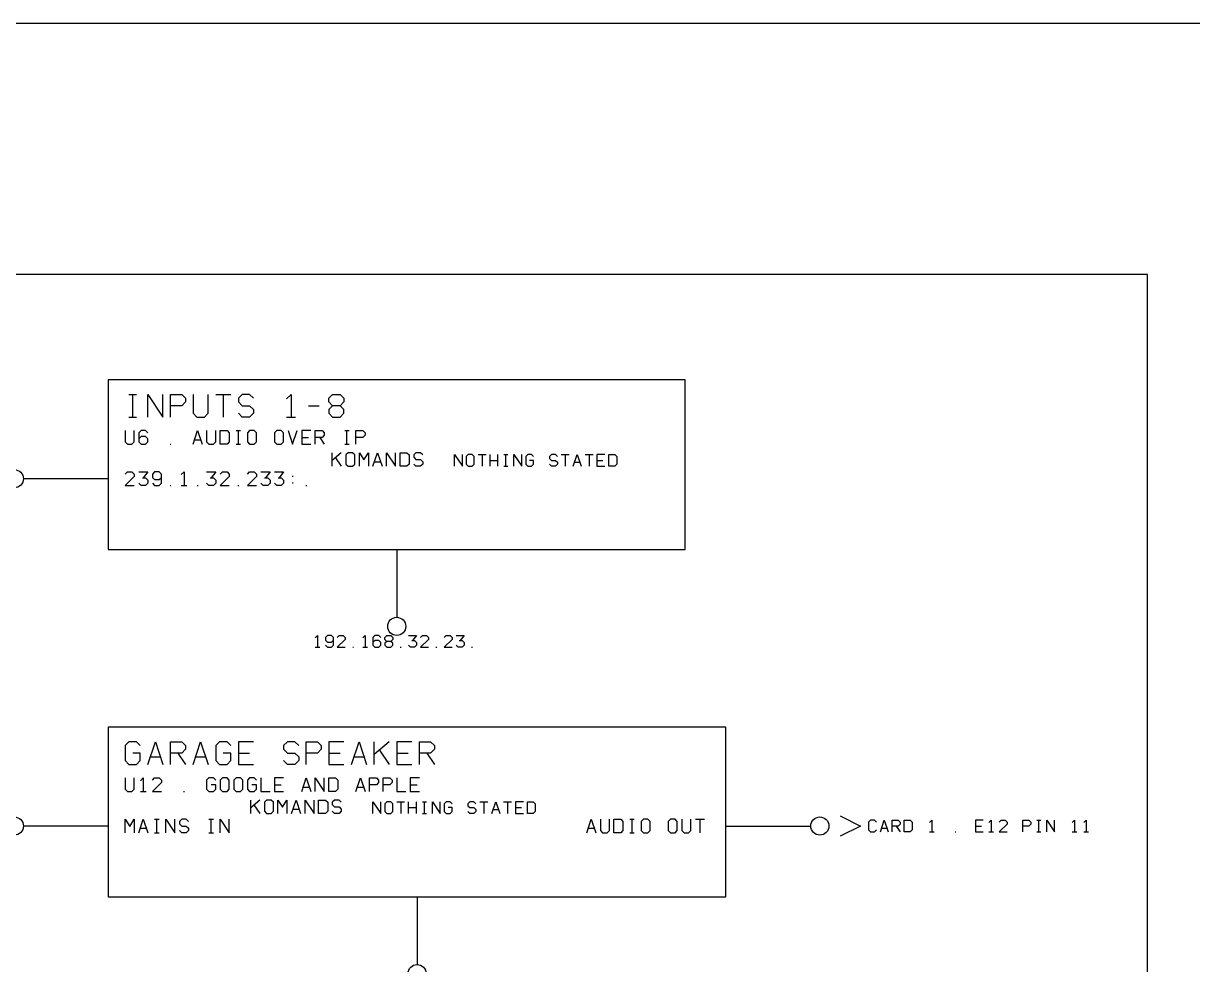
# Model space of a CAD drawing. Header units: millimetres. Extents: x 10 to 2534, y 10 to 1372.
# Drawn here: x 1337.2 to 1543.9, y 1205.2 to 1371.6 of the extents above; entities that cross this region are included whole.
import ezdxf

# ---------------------------------------------------------------- set-up
doc = ezdxf.new("R2010")
doc.units = ezdxf.units.MM
for name, color, linetype, lineweight in [('DEVICE', 7, 'CONTINUOUS', 25), ('GROUP', 6, 'CONTINUOUS', 25), ('LABEL', 8, 'CONTINUOUS', 25), ('PANE', 250, 'CONTINUOUS', 25), ('POINT', 4, 'CONTINUOUS', 25), ('PORT_BUS', 5, 'CONTINUOUS', 25), ('PORT_IN', 3, 'CONTINUOUS', 25), ('PORT_OUT', 30, 'CONTINUOUS', 25), ('PORTAL', 2, 'CONTINUOUS', 25), ('SHEET', 7, 'CONTINUOUS', 25)]:
    doc.layers.add(name, color=color, linetype=linetype, lineweight=lineweight)

msp = doc.modelspace()

# ---------------------------------------------------------------- linework, layer by layer
at = {"layer": 'DEVICE'}
for points in [[(1352.2, 1278.6), (1454.2, 1278.6), (1454.2, 1308.6), (1352.2, 1308.6)], [(1352.2, 1217.2), (1461.4, 1217.2), (1461.4, 1247.2), (1352.2, 1247.2)]]:
    msp.add_lwpolyline(points, close=True, dxfattribs=at)
at = {"layer": 'GROUP'}
msp.add_lwpolyline([(24, 223.4), (1535.9, 223.4), (1535.9, 1327.2), (24, 1327.2)], close=True, dxfattribs=at)
at = {"layer": 'LABEL'}
for points in [[(1355.866667, 1306), (1357.2, 1306)], [(1356.533333, 1302), (1356.533333, 1306)], [(1359.2, 1302), (1359.2, 1306), (1361.866667, 1302), (1361.866667, 1306)], [(1363.2, 1302), (1363.2, 1306), (1365.2, 1306), (1365.866667, 1305.333333), (1365.866667, 1304.666667), (1365.2, 1304), (1363.2, 1304)], [(1367.2, 1306), (1367.2, 1302.666667), (1367.866667, 1302), (1369.2, 1302), (1369.866667, 1302.666667), (1369.866667, 1306)], [(1371.2, 1306), (1373.866667, 1306)], [(1372.533333, 1306), (1372.533333, 1302)], [(1377.866667, 1305.333333), (1377.2, 1306), (1375.866667, 1306), (1375.2, 1305.333333), (1375.2, 1304.666667), (1375.866667, 1304), (1377.2, 1304), (1377.866667, 1303.333333), (1377.866667, 1302.666667), (1377.2, 1302), (1375.866667, 1302), (1375.2, 1302.666667)], [(1383.733333, 1305.2), (1384.533333, 1306), (1384.533333, 1302)], [(1391.866667, 1304), (1391.2, 1304.666667), (1391.2, 1305.333333), (1391.866667, 1306), (1393.2, 1306), (1393.866667, 1305.333333), (1393.866667, 1304.666667), (1393.2, 1304), (1391.866667, 1304), (1391.2, 1303.333333), (1391.2, 1302.666667), (1391.866667, 1302), (1393.2, 1302), (1393.866667, 1302.666667), (1393.866667, 1303.333333), (1393.2, 1304)], [(1387.6, 1304), (1389.466667, 1304)], [(1355.866667, 1302), (1357.2, 1302)], [(1383.733333, 1302), (1385.333333, 1302)], [(1355.2, 1299.6), (1355.2, 1297.6), (1355.6, 1297.2), (1356.4, 1297.2), (1356.8, 1297.6), (1356.8, 1299.6)], [(1359.2, 1299.2), (1358.8, 1299.6), (1358, 1299.6), (1357.6, 1299.2), (1357.6, 1297.6), (1358, 1297.2), (1358.8, 1297.2), (1359.2, 1297.6), (1359.2, 1298.16), (1358.8, 1298.56), (1358, 1298.56), (1357.6, 1298.16)], [(1367.2, 1297.2), (1368, 1299.6), (1368.8, 1297.2)], [(1369.6, 1299.6), (1369.6, 1297.6), (1370, 1297.2), (1370.8, 1297.2), (1371.2, 1297.6), (1371.2, 1299.6)], [(1372, 1297.2), (1372, 1299.6), (1373.2, 1299.6), (1373.6, 1299.2), (1373.6, 1297.6), (1373.2, 1297.2), (1372, 1297.2)], [(1374.8, 1299.6), (1375.6, 1299.6)], [(1375.2, 1297.2), (1375.2, 1299.6)], [(1377.2, 1297.2), (1378, 1297.2), (1378.4, 1297.6), (1378.4, 1299.2), (1378, 1299.6), (1377.2, 1299.6), (1376.8, 1299.2), (1376.8, 1297.6), (1377.2, 1297.2)], [(1382, 1297.2), (1382.8, 1297.2), (1383.2, 1297.6), (1383.2, 1299.2), (1382.8, 1299.6), (1382, 1299.6), (1381.6, 1299.2), (1381.6, 1297.6), (1382, 1297.2)], [(1384, 1299.6), (1384.8, 1297.2), (1385.6, 1299.6)], [(1388, 1299.6), (1386.4, 1299.6), (1386.4, 1297.2), (1388, 1297.2)], [(1386.4, 1298.4), (1387.6, 1298.4)], [(1388.8, 1297.2), (1388.8, 1299.6), (1390, 1299.6), (1390.4, 1299.2), (1390.4, 1298.8), (1390, 1298.4), (1388.8, 1298.4)], [(1389.6, 1298.4), (1390.4, 1297.2)], [(1394, 1299.6), (1394.8, 1299.6)], [(1394.4, 1297.2), (1394.4, 1299.6)], [(1396, 1297.2), (1396, 1299.6), (1397.2, 1299.6), (1397.6, 1299.2), (1397.6, 1298.8), (1397.2, 1298.4), (1396, 1298.4)], [(1363.12, 1297.2), (1363.28, 1297.2)], [(1367.48, 1298), (1368.52, 1298)], [(1374.8, 1297.2), (1375.6, 1297.2)], [(1394, 1297.2), (1394.8, 1297.2)], [(1355.2, 1291.9), (1355.6, 1292.3), (1356.4, 1292.3), (1356.8, 1291.9), (1356.8, 1291.5), (1355.2, 1289.9), (1356.8, 1289.9)], [(1357.6, 1292.3), (1359.2, 1292.3), (1358.4, 1291.26)], [(1360, 1290.3), (1360.4, 1289.9), (1361.2, 1289.9), (1361.6, 1290.3), (1361.6, 1291.9), (1361.2, 1292.3), (1360.4, 1292.3), (1360, 1291.9), (1360, 1291.34), (1360.4, 1290.94), (1361.2, 1290.94), (1361.6, 1291.34)], [(1365.12, 1291.82), (1365.6, 1292.3), (1365.6, 1289.9)], [(1369.6, 1292.3), (1371.2, 1292.3), (1370.4, 1291.26)], [(1372, 1291.9), (1372.4, 1292.3), (1373.2, 1292.3), (1373.6, 1291.9), (1373.6, 1291.5), (1372, 1289.9), (1373.6, 1289.9)], [(1376.8, 1291.9), (1377.2, 1292.3), (1378, 1292.3), (1378.4, 1291.9), (1378.4, 1291.5), (1376.8, 1289.9), (1378.4, 1289.9)], [(1379.2, 1292.3), (1380.8, 1292.3), (1380, 1291.26)], [(1381.6, 1292.3), (1383.2, 1292.3), (1382.4, 1291.26)], [(1358.24, 1291.26), (1358.8, 1291.26), (1359.2, 1290.86), (1359.2, 1290.3), (1358.8, 1289.9), (1358, 1289.9), (1357.6, 1290.3)], [(1363.12, 1289.9), (1363.28, 1289.9)], [(1365.12, 1289.9), (1366.08, 1289.9)], [(1367.92, 1289.9), (1368.08, 1289.9)], [(1370.24, 1291.26), (1370.8, 1291.26), (1371.2, 1290.86), (1371.2, 1290.3), (1370.8, 1289.9), (1370, 1289.9), (1369.6, 1290.3)], [(1375.12, 1289.9), (1375.28, 1289.9)], [(1379.84, 1291.26), (1380.4, 1291.26), (1380.8, 1290.86), (1380.8, 1290.3), (1380.4, 1289.9), (1379.6, 1289.9), (1379.2, 1290.3)], [(1382.24, 1291.26), (1382.8, 1291.26), (1383.2, 1290.86), (1383.2, 1290.3), (1382.8, 1289.9), (1382, 1289.9), (1381.6, 1290.3)], [(1384.72, 1291.58), (1384.88, 1291.58)], [(1384.72, 1290.38), (1384.88, 1290.38)], [(1387.12, 1289.9), (1387.28, 1289.9)], [(1388.78, 1262.98), (1389.2, 1263.4), (1389.2, 1261.3)], [(1390.6, 1261.65), (1390.95, 1261.3), (1391.65, 1261.3), (1392, 1261.65), (1392, 1263.05), (1391.65, 1263.4), (1390.95, 1263.4), (1390.6, 1263.05), (1390.6, 1262.56), (1390.95, 1262.21), (1391.65, 1262.21), (1392, 1262.56)], [(1392.7, 1263.05), (1393.05, 1263.4), (1393.75, 1263.4), (1394.1, 1263.05), (1394.1, 1262.7), (1392.7, 1261.3), (1394.1, 1261.3)], [(1397.18, 1262.98), (1397.6, 1263.4), (1397.6, 1261.3)], [(1400.4, 1263.05), (1400.05, 1263.4), (1399.35, 1263.4), (1399, 1263.05), (1399, 1261.65), (1399.35, 1261.3), (1400.05, 1261.3), (1400.4, 1261.65), (1400.4, 1262.14), (1400.05, 1262.49), (1399.35, 1262.49), (1399, 1262.14)], [(1401.45, 1262.35), (1401.1, 1262.7), (1401.1, 1263.05), (1401.45, 1263.4), (1402.15, 1263.4), (1402.5, 1263.05), (1402.5, 1262.7), (1402.15, 1262.35), (1401.45, 1262.35), (1401.1, 1262), (1401.1, 1261.65), (1401.45, 1261.3), (1402.15, 1261.3), (1402.5, 1261.65), (1402.5, 1262), (1402.15, 1262.35)], [(1405.3, 1263.4), (1406.7, 1263.4), (1406, 1262.49)], [(1407.4, 1263.05), (1407.75, 1263.4), (1408.45, 1263.4), (1408.8, 1263.05), (1408.8, 1262.7), (1407.4, 1261.3), (1408.8, 1261.3)], [(1411.6, 1263.05), (1411.95, 1263.4), (1412.65, 1263.4), (1413, 1263.05), (1413, 1262.7), (1411.6, 1261.3), (1413, 1261.3)], [(1413.7, 1263.4), (1415.1, 1263.4), (1414.4, 1262.49)], [(1388.78, 1261.3), (1389.62, 1261.3)], [(1395.43, 1261.3), (1395.57, 1261.3)], [(1397.18, 1261.3), (1398.02, 1261.3)], [(1403.83, 1261.3), (1403.97, 1261.3)], [(1405.86, 1262.49), (1406.35, 1262.49), (1406.7, 1262.14), (1406.7, 1261.65), (1406.35, 1261.3), (1405.65, 1261.3), (1405.3, 1261.65)], [(1410.13, 1261.3), (1410.27, 1261.3)], [(1414.26, 1262.49), (1414.75, 1262.49), (1415.1, 1262.14), (1415.1, 1261.65), (1414.75, 1261.3), (1414.05, 1261.3), (1413.7, 1261.65)], [(1416.43, 1261.3), (1416.57, 1261.3)], [(1357.866667, 1243.933333), (1357.2, 1244.6), (1355.866667, 1244.6), (1355.2, 1243.933333), (1355.2, 1241.266667), (1355.866667, 1240.6), (1357.2, 1240.6), (1357.866667, 1241.266667), (1357.866667, 1242.6), (1356.533333, 1242.6)], [(1359.2, 1240.6), (1360.533333, 1244.6), (1361.866667, 1240.6)], [(1363.2, 1240.6), (1363.2, 1244.6), (1365.2, 1244.6), (1365.866667, 1243.933333), (1365.866667, 1243.266667), (1365.2, 1242.6), (1363.2, 1242.6)], [(1367.2, 1240.6), (1368.533333, 1244.6), (1369.866667, 1240.6)], [(1373.866667, 1243.933333), (1373.2, 1244.6), (1371.866667, 1244.6), (1371.2, 1243.933333), (1371.2, 1241.266667), (1371.866667, 1240.6), (1373.2, 1240.6), (1373.866667, 1241.266667), (1373.866667, 1242.6), (1372.533333, 1242.6)], [(1377.866667, 1244.6), (1375.2, 1244.6), (1375.2, 1240.6), (1377.866667, 1240.6)], [(1385.866667, 1243.933333), (1385.2, 1244.6), (1383.866667, 1244.6), (1383.2, 1243.933333), (1383.2, 1243.266667), (1383.866667, 1242.6), (1385.2, 1242.6), (1385.866667, 1241.933333), (1385.866667, 1241.266667), (1385.2, 1240.6), (1383.866667, 1240.6), (1383.2, 1241.266667)], [(1387.2, 1240.6), (1387.2, 1244.6), (1389.2, 1244.6), (1389.866667, 1243.933333), (1389.866667, 1243.266667), (1389.2, 1242.6), (1387.2, 1242.6)], [(1393.866667, 1244.6), (1391.2, 1244.6), (1391.2, 1240.6), (1393.866667, 1240.6)], [(1395.2, 1240.6), (1396.533333, 1244.6), (1397.866667, 1240.6)], [(1399.2, 1240.6), (1399.2, 1244.6)], [(1401.866667, 1244.6), (1399.2, 1242.333333)], [(1405.866667, 1244.6), (1403.2, 1244.6), (1403.2, 1240.6), (1405.866667, 1240.6)], [(1407.2, 1240.6), (1407.2, 1244.6), (1409.2, 1244.6), (1409.866667, 1243.933333), (1409.866667, 1243.266667), (1409.2, 1242.6), (1407.2, 1242.6)], [(1364.533333, 1242.6), (1365.866667, 1240.6)], [(1375.2, 1242.6), (1377.2, 1242.6)], [(1391.2, 1242.6), (1393.2, 1242.6)], [(1400.133333, 1243.133333), (1401.866667, 1240.6)], [(1403.2, 1242.6), (1405.2, 1242.6)], [(1408.533333, 1242.6), (1409.866667, 1240.6)], [(1359.666667, 1241.933333), (1361.4, 1241.933333)], [(1367.666667, 1241.933333), (1369.4, 1241.933333)], [(1395.666667, 1241.933333), (1397.4, 1241.933333)], [(1355.2, 1238.2), (1355.2, 1236.2), (1355.6, 1235.8), (1356.4, 1235.8), (1356.8, 1236.2), (1356.8, 1238.2)], [(1357.92, 1237.72), (1358.4, 1238.2), (1358.4, 1235.8)], [(1360, 1237.8), (1360.4, 1238.2), (1361.2, 1238.2), (1361.6, 1237.8), (1361.6, 1237.4), (1360, 1235.8), (1361.6, 1235.8)], [(1371.2, 1237.8), (1370.8, 1238.2), (1370, 1238.2), (1369.6, 1237.8), (1369.6, 1236.2), (1370, 1235.8), (1370.8, 1235.8), (1371.2, 1236.2), (1371.2, 1237), (1370.4, 1237)], [(1372.4, 1235.8), (1373.2, 1235.8), (1373.6, 1236.2), (1373.6, 1237.8), (1373.2, 1238.2), (1372.4, 1238.2), (1372, 1237.8), (1372, 1236.2), (1372.4, 1235.8)], [(1374.8, 1235.8), (1375.6, 1235.8), (1376, 1236.2), (1376, 1237.8), (1375.6, 1238.2), (1374.8, 1238.2), (1374.4, 1237.8), (1374.4, 1236.2), (1374.8, 1235.8)], [(1378.4, 1237.8), (1378, 1238.2), (1377.2, 1238.2), (1376.8, 1237.8), (1376.8, 1236.2), (1377.2, 1235.8), (1378, 1235.8), (1378.4, 1236.2), (1378.4, 1237), (1377.6, 1237)], [(1379.2, 1238.2), (1379.2, 1235.8), (1380.8, 1235.8)], [(1383.2, 1238.2), (1381.6, 1238.2), (1381.6, 1235.8), (1383.2, 1235.8)], [(1386.4, 1235.8), (1387.2, 1238.2), (1388, 1235.8)], [(1388.8, 1235.8), (1388.8, 1238.2), (1390.4, 1235.8), (1390.4, 1238.2)], [(1391.2, 1235.8), (1391.2, 1238.2), (1392.4, 1238.2), (1392.8, 1237.8), (1392.8, 1236.2), (1392.4, 1235.8), (1391.2, 1235.8)], [(1396, 1235.8), (1396.8, 1238.2), (1397.6, 1235.8)], [(1398.4, 1235.8), (1398.4, 1238.2), (1399.6, 1238.2), (1400, 1237.8), (1400, 1237.4), (1399.6, 1237), (1398.4, 1237)], [(1400.8, 1235.8), (1400.8, 1238.2), (1402, 1238.2), (1402.4, 1237.8), (1402.4, 1237.4), (1402, 1237), (1400.8, 1237)], [(1403.2, 1238.2), (1403.2, 1235.8), (1404.8, 1235.8)], [(1407.2, 1238.2), (1405.6, 1238.2), (1405.6, 1235.8), (1407.2, 1235.8)], [(1381.6, 1237), (1382.8, 1237)], [(1386.68, 1236.6), (1387.72, 1236.6)], [(1396.28, 1236.6), (1397.32, 1236.6)], [(1405.6, 1237), (1406.8, 1237)], [(1357.92, 1235.8), (1358.88, 1235.8)], [(1365.52, 1235.8), (1365.68, 1235.8)], [(1355.2, 1228.5), (1355.2, 1230.9), (1356, 1229.62), (1356.8, 1230.9), (1356.8, 1228.5)], [(1357.6, 1228.5), (1358.4, 1230.9), (1359.2, 1228.5)], [(1360.4, 1230.9), (1361.2, 1230.9)], [(1360.8, 1228.5), (1360.8, 1230.9)], [(1362.4, 1228.5), (1362.4, 1230.9), (1364, 1228.5), (1364, 1230.9)], [(1366.4, 1230.5), (1366, 1230.9), (1365.2, 1230.9), (1364.8, 1230.5), (1364.8, 1230.1), (1365.2, 1229.7), (1366, 1229.7), (1366.4, 1229.3), (1366.4, 1228.9), (1366, 1228.5), (1365.2, 1228.5), (1364.8, 1228.9)], [(1370, 1230.9), (1370.8, 1230.9)], [(1370.4, 1228.5), (1370.4, 1230.9)], [(1372, 1228.5), (1372, 1230.9), (1373.6, 1228.5), (1373.6, 1230.9)], [(1436.8, 1228.5), (1437.6, 1230.9), (1438.4, 1228.5)], [(1439.2, 1230.9), (1439.2, 1228.9), (1439.6, 1228.5), (1440.4, 1228.5), (1440.8, 1228.9), (1440.8, 1230.9)], [(1441.6, 1228.5), (1441.6, 1230.9), (1442.8, 1230.9), (1443.2, 1230.5), (1443.2, 1228.9), (1442.8, 1228.5), (1441.6, 1228.5)], [(1444.4, 1230.9), (1445.2, 1230.9)], [(1444.8, 1228.5), (1444.8, 1230.9)], [(1446.8, 1228.5), (1447.6, 1228.5), (1448, 1228.9), (1448, 1230.5), (1447.6, 1230.9), (1446.8, 1230.9), (1446.4, 1230.5), (1446.4, 1228.9), (1446.8, 1228.5)], [(1451.6, 1228.5), (1452.4, 1228.5), (1452.8, 1228.9), (1452.8, 1230.5), (1452.4, 1230.9), (1451.6, 1230.9), (1451.2, 1230.5), (1451.2, 1228.9), (1451.6, 1228.5)], [(1453.6, 1230.9), (1453.6, 1228.9), (1454, 1228.5), (1454.8, 1228.5), (1455.2, 1228.9), (1455.2, 1230.9)], [(1456, 1230.9), (1457.6, 1230.9)], [(1456.8, 1230.9), (1456.8, 1228.5)], [(1357.88, 1229.3), (1358.92, 1229.3)], [(1360.4, 1228.5), (1361.2, 1228.5)], [(1370, 1228.5), (1370.8, 1228.5)], [(1437.08, 1229.3), (1438.12, 1229.3)], [(1444.4, 1228.5), (1445.2, 1228.5)]]:
    msp.add_lwpolyline(points, dxfattribs=at)
at = {"layer": 'PANE'}
for points in [[(1391.8, 1293.3), (1391.8, 1295.7)], [(1393.4, 1295.7), (1391.8, 1294.34)], [(1392.36, 1294.82), (1393.4, 1293.3)], [(1394.6, 1293.3), (1395.4, 1293.3), (1395.8, 1293.7), (1395.8, 1295.3), (1395.4, 1295.7), (1394.6, 1295.7), (1394.2, 1295.3), (1394.2, 1293.7), (1394.6, 1293.3)], [(1396.6, 1293.3), (1396.6, 1295.7), (1397.4, 1294.42), (1398.2, 1295.7), (1398.2, 1293.3)], [(1399, 1293.3), (1399.8, 1295.7), (1400.6, 1293.3)], [(1399.28, 1294.1), (1400.32, 1294.1)], [(1401.4, 1293.3), (1401.4, 1295.7), (1403, 1293.3), (1403, 1295.7)], [(1403.8, 1293.3), (1403.8, 1295.7), (1405, 1295.7), (1405.4, 1295.3), (1405.4, 1293.7), (1405, 1293.3), (1403.8, 1293.3)], [(1407.8, 1295.3), (1407.4, 1295.7), (1406.6, 1295.7), (1406.2, 1295.3), (1406.2, 1294.9), (1406.6, 1294.5), (1407.4, 1294.5), (1407.8, 1294.1), (1407.8, 1293.7), (1407.4, 1293.3), (1406.6, 1293.3), (1406.2, 1293.7)], [(1413.4, 1293.3), (1413.4, 1295.4), (1414.8, 1293.3), (1414.8, 1295.4)], [(1415.85, 1293.3), (1416.55, 1293.3), (1416.9, 1293.65), (1416.9, 1295.05), (1416.55, 1295.4), (1415.85, 1295.4), (1415.5, 1295.05), (1415.5, 1293.65), (1415.85, 1293.3)], [(1417.6, 1295.4), (1419, 1295.4)], [(1418.3, 1295.4), (1418.3, 1293.3)], [(1419.7, 1293.3), (1419.7, 1295.4)], [(1419.7, 1294.35), (1421.1, 1294.35)], [(1421.1, 1293.3), (1421.1, 1295.4)], [(1422.15, 1295.4), (1422.85, 1295.4)], [(1422.5, 1293.3), (1422.5, 1295.4)], [(1423.9, 1293.3), (1423.9, 1295.4), (1425.3, 1293.3), (1425.3, 1295.4)], [(1427.4, 1295.05), (1427.05, 1295.4), (1426.35, 1295.4), (1426, 1295.05), (1426, 1293.65), (1426.35, 1293.3), (1427.05, 1293.3), (1427.4, 1293.65), (1427.4, 1294.35), (1426.7, 1294.35)], [(1431.6, 1295.05), (1431.25, 1295.4), (1430.55, 1295.4), (1430.2, 1295.05), (1430.2, 1294.7), (1430.55, 1294.35), (1431.25, 1294.35), (1431.6, 1294), (1431.6, 1293.65), (1431.25, 1293.3), (1430.55, 1293.3), (1430.2, 1293.65)], [(1432.3, 1295.4), (1433.7, 1295.4)], [(1433, 1295.4), (1433, 1293.3)], [(1434.4, 1293.3), (1435.1, 1295.4), (1435.8, 1293.3)], [(1434.645, 1294), (1435.555, 1294)], [(1436.5, 1295.4), (1437.9, 1295.4)], [(1437.2, 1295.4), (1437.2, 1293.3)], [(1440, 1295.4), (1438.6, 1295.4), (1438.6, 1293.3), (1440, 1293.3)], [(1438.6, 1294.35), (1439.65, 1294.35)], [(1440.7, 1293.3), (1440.7, 1295.4), (1441.75, 1295.4), (1442.1, 1295.05), (1442.1, 1293.65), (1441.75, 1293.3), (1440.7, 1293.3)], [(1422.15, 1293.3), (1422.85, 1293.3)], [(1377.4, 1231.9), (1377.4, 1234.3)], [(1379, 1234.3), (1377.4, 1232.94)], [(1380.2, 1231.9), (1381, 1231.9), (1381.4, 1232.3), (1381.4, 1233.9), (1381, 1234.3), (1380.2, 1234.3), (1379.8, 1233.9), (1379.8, 1232.3), (1380.2, 1231.9)], [(1382.2, 1231.9), (1382.2, 1234.3), (1383, 1233.02), (1383.8, 1234.3), (1383.8, 1231.9)], [(1384.6, 1231.9), (1385.4, 1234.3), (1386.2, 1231.9)], [(1387, 1231.9), (1387, 1234.3), (1388.6, 1231.9), (1388.6, 1234.3)], [(1389.4, 1231.9), (1389.4, 1234.3), (1390.6, 1234.3), (1391, 1233.9), (1391, 1232.3), (1390.6, 1231.9), (1389.4, 1231.9)], [(1393.4, 1233.9), (1393, 1234.3), (1392.2, 1234.3), (1391.8, 1233.9), (1391.8, 1233.5), (1392.2, 1233.1), (1393, 1233.1), (1393.4, 1232.7), (1393.4, 1232.3), (1393, 1231.9), (1392.2, 1231.9), (1391.8, 1232.3)], [(1399, 1231.9), (1399, 1234), (1400.4, 1231.9), (1400.4, 1234)], [(1401.45, 1231.9), (1402.15, 1231.9), (1402.5, 1232.25), (1402.5, 1233.65), (1402.15, 1234), (1401.45, 1234), (1401.1, 1233.65), (1401.1, 1232.25), (1401.45, 1231.9)], [(1403.2, 1234), (1404.6, 1234)], [(1403.9, 1234), (1403.9, 1231.9)], [(1405.3, 1231.9), (1405.3, 1234)], [(1406.7, 1231.9), (1406.7, 1234)], [(1407.75, 1234), (1408.45, 1234)], [(1408.1, 1231.9), (1408.1, 1234)], [(1409.5, 1231.9), (1409.5, 1234), (1410.9, 1231.9), (1410.9, 1234)], [(1413, 1233.65), (1412.65, 1234), (1411.95, 1234), (1411.6, 1233.65), (1411.6, 1232.25), (1411.95, 1231.9), (1412.65, 1231.9), (1413, 1232.25), (1413, 1232.95), (1412.3, 1232.95)], [(1417.2, 1233.65), (1416.85, 1234), (1416.15, 1234), (1415.8, 1233.65), (1415.8, 1233.3), (1416.15, 1232.95), (1416.85, 1232.95), (1417.2, 1232.6), (1417.2, 1232.25), (1416.85, 1231.9), (1416.15, 1231.9), (1415.8, 1232.25)], [(1417.9, 1234), (1419.3, 1234)], [(1418.6, 1234), (1418.6, 1231.9)], [(1420, 1231.9), (1420.7, 1234), (1421.4, 1231.9)], [(1422.1, 1234), (1423.5, 1234)], [(1422.8, 1234), (1422.8, 1231.9)], [(1425.6, 1234), (1424.2, 1234), (1424.2, 1231.9), (1425.6, 1231.9)], [(1426.3, 1231.9), (1426.3, 1234), (1427.35, 1234), (1427.7, 1233.65), (1427.7, 1232.25), (1427.35, 1231.9), (1426.3, 1231.9)], [(1377.96, 1233.42), (1379, 1231.9)], [(1384.88, 1232.7), (1385.92, 1232.7)], [(1405.3, 1232.95), (1406.7, 1232.95)], [(1420.245, 1232.6), (1421.155, 1232.6)], [(1424.2, 1232.95), (1425.25, 1232.95)], [(1407.75, 1231.9), (1408.45, 1231.9)]]:
    msp.add_lwpolyline(points, dxfattribs=at)
at = {"layer": 'POINT'}
for centre in [(1335.6, 1291.1), (1403.2, 1265), (1335.6, 1229.7), (1478, 1229.7), (1406.8, 1203.6)]:
    msp.add_circle(centre, 1.6, dxfattribs=at)
at = {"layer": 'PORT_BUS'}
for p, q in [((1403.2, 1278.6), (1403.2, 1266.6)), ((1406.8, 1217.2), (1406.8, 1205.2))]:
    msp.add_line(p, q, dxfattribs=at)
at = {"layer": 'PORT_IN'}
for p, q in [((1352.2, 1291.1), (1337.2, 1291.1)), ((1352.2, 1229.7), (1337.2, 1229.7))]:
    msp.add_line(p, q, dxfattribs=at)
at = {"layer": 'PORT_OUT'}
msp.add_line((1461.4, 1229.7), (1476.4, 1229.7), dxfattribs=at)
at = {"layer": 'PORTAL'}
for points in [[(1481.6, 1231.5), (1485.2, 1229.7), (1481.6, 1227.9)], [(1488, 1230.4), (1487.65, 1230.75), (1486.95, 1230.75), (1486.6, 1230.4), (1486.6, 1229), (1486.95, 1228.65), (1487.65, 1228.65), (1488, 1229)], [(1488.7, 1228.65), (1489.4, 1230.75), (1490.1, 1228.65)], [(1490.8, 1228.65), (1490.8, 1230.75), (1491.85, 1230.75), (1492.2, 1230.4), (1492.2, 1230.05), (1491.85, 1229.7), (1490.8, 1229.7)], [(1492.9, 1228.65), (1492.9, 1230.75), (1493.95, 1230.75), (1494.3, 1230.4), (1494.3, 1229), (1493.95, 1228.65), (1492.9, 1228.65)], [(1497.38, 1230.33), (1497.8, 1230.75), (1497.8, 1228.65)], [(1506.9, 1230.75), (1505.5, 1230.75), (1505.5, 1228.65), (1506.9, 1228.65)], [(1507.88, 1230.33), (1508.3, 1230.75), (1508.3, 1228.65)], [(1509.7, 1230.4), (1510.05, 1230.75), (1510.75, 1230.75), (1511.1, 1230.4), (1511.1, 1230.05), (1509.7, 1228.65), (1511.1, 1228.65)], [(1513.9, 1228.65), (1513.9, 1230.75), (1514.95, 1230.75), (1515.3, 1230.4), (1515.3, 1230.05), (1514.95, 1229.7), (1513.9, 1229.7)], [(1516.35, 1230.75), (1517.05, 1230.75)], [(1516.7, 1228.65), (1516.7, 1230.75)], [(1518.1, 1228.65), (1518.1, 1230.75), (1519.5, 1228.65), (1519.5, 1230.75)], [(1522.58, 1230.33), (1523, 1230.75), (1523, 1228.65)], [(1524.68, 1230.33), (1525.1, 1230.75), (1525.1, 1228.65)], [(1488.945, 1229.35), (1489.855, 1229.35)], [(1491.5, 1229.7), (1492.2, 1228.65)], [(1497.38, 1228.65), (1498.22, 1228.65)], [(1501.93, 1228.65), (1502.07, 1228.65)], [(1505.5, 1229.7), (1506.55, 1229.7)], [(1507.88, 1228.65), (1508.72, 1228.65)], [(1516.35, 1228.65), (1517.05, 1228.65)], [(1522.58, 1228.65), (1523.42, 1228.65)], [(1524.68, 1228.65), (1525.52, 1228.65)]]:
    msp.add_lwpolyline(points, dxfattribs=at)
at = {"layer": 'SHEET'}
msp.add_lwpolyline([(9.6, 9.6), (2534.5, 9.6), (2534.5, 1371.6), (9.6, 1371.6)], close=True, dxfattribs=at)

doc.saveas('drawing.dxf')
